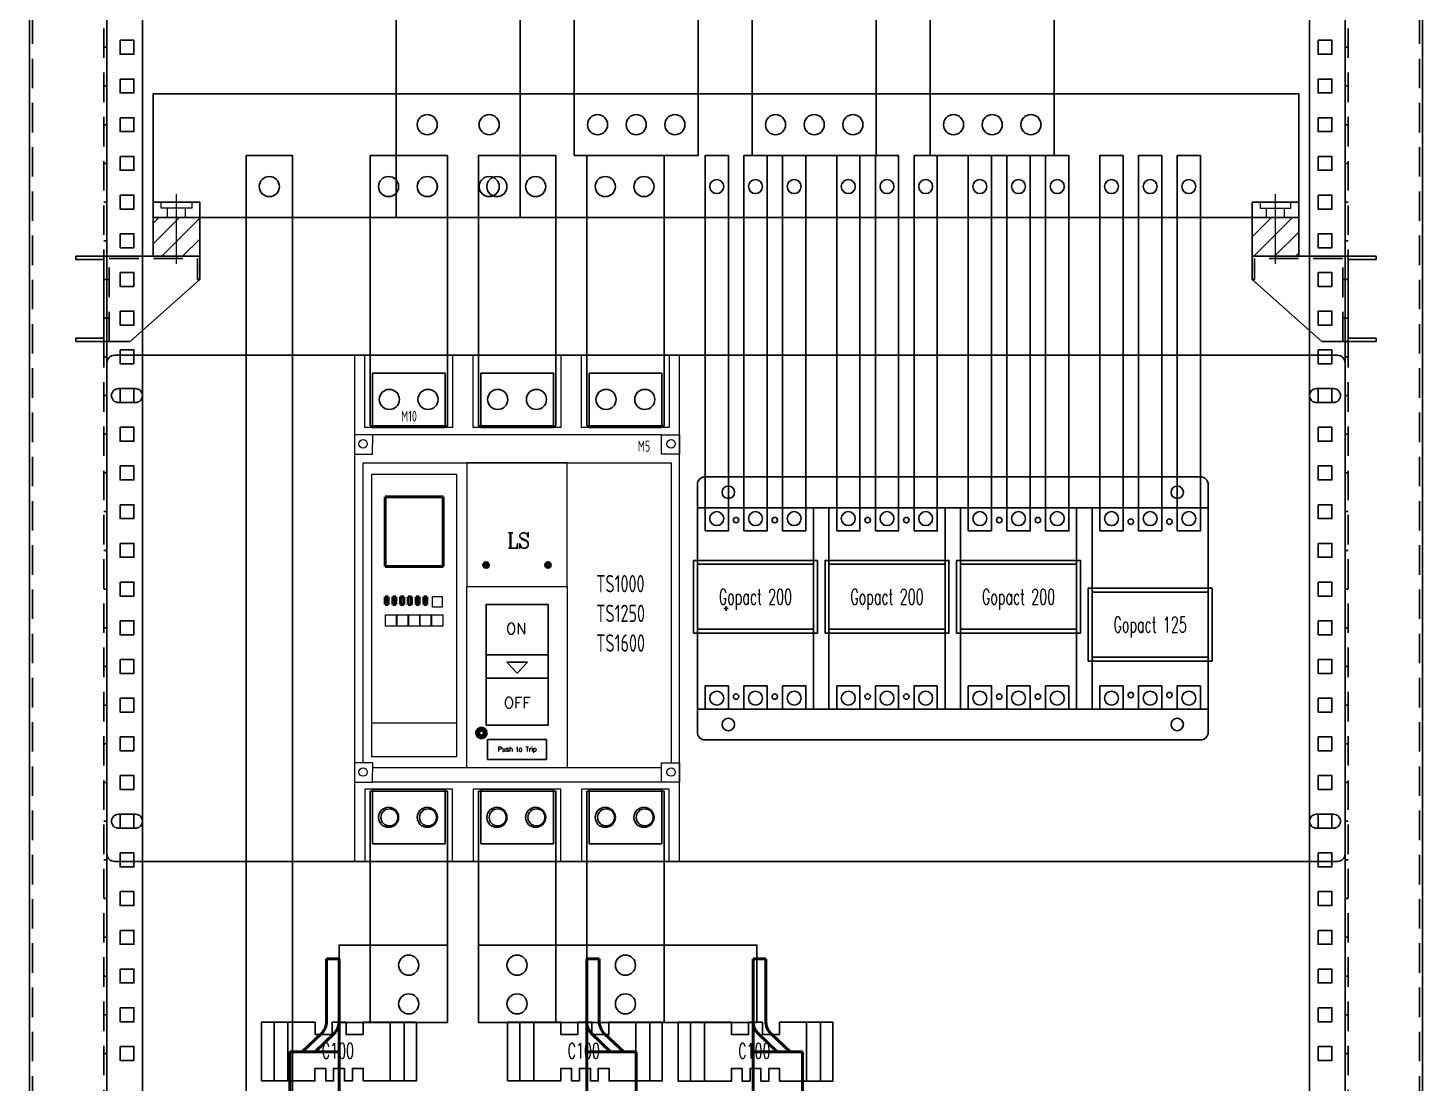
# Model space of a CAD drawing. Header units: millimetres. Extents: x 173893 to 258446, y -176540 to -123824.
# Drawn here: x 197554 to 198456, y -140636 to -139954 of the extents above; entities that cross this region are included whole.
import ezdxf
from ezdxf.enums import TextEntityAlignment as Align

# ---------------------------------------------------------------- set-up
doc = ezdxf.new("R2010")
doc.units = ezdxf.units.MM
doc.header["$LTSCALE"] = 3
doc.linetypes.add('CENTER', pattern=[50.8, 31.75, -6.35, 6.35, -6.35])
doc.linetypes.add('HIDDEN', pattern=[9.525, 6.35, -3.175])
for name, color, linetype in [('@.DM. NÉT CHÍNH', 7, 'Continuous'), ('@.HIDDEN', 8, 'HIDDEN'), ('@.VISIBLE', 7, 'Continuous'), ('EQUIPMENT', 4, 'Continuous'), ('Text', 7, 'Continuous')]:
    doc.layers.add(name, color=color, linetype=linetype)
for name, color, linetype, lineweight in [('AM_5', 255, 'Continuous', 15), ('Center', 10, 'CENTER', 9), ('Duonggapra', 2, 'HIDDEN', 13), ('Hatch', 8, 'Continuous', 13), ('hw_Continuous', 3, 'Continuous', 13), ('hw_Text', 7, 'Continuous', 13), ('Visible (ISO)', 7, 'Continuous', 50)]:
    doc.layers.add(name, color=color, linetype=linetype, lineweight=lineweight)
doc.styles.add('Ann_w01', font='romans.shx', dxfattribs={"width": 0.6, "bigfont": 'chineset.shx'})
doc.styles.add('HW_Standard', font='complex.shx', dxfattribs={"width": 0.9})
doc.styles.add('WD_IEC', font='isocp2.shx')

# ---------------------------------------------------------------- blocks, each defined once
blk = doc.blocks.new('Oval 20x9')
at = {"layer": '@.VISIBLE', "color": 2}
blk.add_lwpolyline([(-5.5, -4.5), (5.5, -4.5, 0.414214), (10, 0), (10, 0, 0.414214), (5.5, 4.5), (-5.5, 4.5, 0.414214), (-10, 0), (-10, 0, 0.414214)], format="xyb", close=True, dxfattribs=at)
blk = doc.blocks.new('Cos 300-2')
at = {"layer": 'Visible (ISO)'}
for p, q in [((198.88, 151.34), (230.78, 151.34)), ((198.88, 104.34), (198.88, 151.34)), ((230.78, 104.34), (230.78, 151.34)), ((214.3, 104.34), (198.88, 104.34)), ((198.88, 89.34), (198.88, 104.34)), ((214.3, 104.34), (202.08, 92.45)), ((222.76, 104.34), (210.48, 92.66)), ((222.33, 104.34), (214.3, 104.34)), ((222.76, 104.34), (222.33, 104.34)), ((230.78, 104.34), (222.76, 104.34)), ((198.88, 85.1), (198.88, 55.59)), ((206.98, 55.59), (206.98, 84.51)), ((198.88, 44.34), (198.88, 55.59)), ((206.98, 55.59), (206.98, 44.34)), ((198.88, 44.34), (206.98, 44.34))]:
    blk.add_line(p, q, dxfattribs=at)
blk.add_arc((218.23, 84.51), 11.25, 169.33083, 180, dxfattribs=at)
for points, knots in [([(199.05, 86.88), (199.23, 87.78), (199.53, 88.65), (200.29, 90.21), (200.74, 90.9), (201.24, 91.53)], [0, 0, 0, 0, 0.2756392, 0.2756392, 0.5298465, 0.5298465, 0.5298465, 0.5298465]), ([(207.17, 86.59), (207.33, 87.44), (207.59, 88.25), (208.31, 89.91), (208.8, 90.71), (209.36, 91.43)], [0, 0, 0, 0, 0.2576484, 0.2576484, 0.5551691, 0.5551691, 0.5551691, 0.5551691]), ([(210.48, 92.66), (210.43, 92.62), (210.38, 92.57), (209.98, 92.17), (209.66, 91.81), (209.36, 91.43)], [-2.7849509, -2.7849509, -2.7849509, -2.7849509, -2.7426875, -2.7426875, -2.4435482, -2.4435482, -2.4435482, -2.4435482]), ([(198.88, 89.34), (198.88, 89.33), (198.88, 89.24), (198.88, 88.88), (198.88, 88.61), (198.88, 88.26), (198.88, 88.02), (198.88, 87.74), (198.88, 87.14), (198.88, 86.83), (198.88, 86.26), (198.88, 86), (198.88, 85.77), (198.88, 85.57), (198.88, 85.39), (198.88, 85.18), (198.88, 85.14), (198.88, 85.1)], [0, 0, 0, 0, 0.476516, 0.476516, 0.973867, 0.973867, 0.973867, 1.321851, 1.321851, 1.66983, 1.66983, 1.96857, 1.96857, 1.96857, 2.209744, 2.209744, 2.275716, 2.275716, 2.275716, 2.275716]), ([(198.88, 85.1), (198.88, 85.1), (198.88, 85.1), (198.88, 85.1), (198.88, 85.1), (198.88, 85.14), (198.88, 85.18), (198.88, 85.44), (198.88, 85.69), (198.88, 86.32), (198.88, 86.71), (198.88, 88.38), (198.88, 89.31), (198.88, 89.34)], [0, 0, 0, 0, 0.00007, 0.00007, 0.000429, 0.000429, 0.061634, 0.061634, 0.388125, 0.388125, 0.823361, 0.823361, 2.271476, 2.271476, 2.271476, 2.271476])]:
    blk.add_open_spline(points, degree=3, knots=knots, dxfattribs=at)
for points in [[(201.24, 91.53), (201.5, 91.85), (201.78, 92.16), (202.08, 92.45)], [(198.88, 85.1), (198.88, 85.7), (198.94, 86.29), (199.05, 86.88)]]:
    blk.add_open_spline(points, degree=3, dxfattribs=at)
blk = doc.blocks.new('A$C4453ce7a')
at = {"layer": 'EQUIPMENT', "color": 1}
for p, q in [((8, 38), (8, 0)), ((17, 38), (17, 0)), ((83, 38), (83, 0)), ((92, 38), (92, 0))]:
    blk.add_line(p, q, dxfattribs=at)
at = {"layer": 'EQUIPMENT', "color": 2}
blk.add_lwpolyline([(0, 0), (34.4, 0), (34.4, 8), (41.35, 8), (41.35, 0), (46.5, 0), (46.5, 8), (53.5, 8), (53.5, 0), (58.65, 0), (58.65, 8), (65.6, 8), (65.6, 0), (100, 0), (100, 38), (65.5, 38), (65.5, 30), (54.5, 30), (54.5, 38), (45.5, 38), (45.5, 30), (34.5, 30), (34.5, 38), (0, 38)], close=True, dxfattribs=at)
blk = doc.blocks.new('*U3043')
blk.add_blockref('A$C4453ce7a', (0, 0))
at = {"layer": 'Text', "lineweight": 0, "ltscale": 5, "insert": (38.84, 24.45), "char_height": 10, "attachment_point": 1, "style": 'Ann_w01'}
blk.add_mtext_dynamic_manual_height_columns('C100', width=103.6037, gutter_width=2.5, heights=[0], dxfattribs=at)
blk = doc.blocks.new('DFGEQT')
at = {"layer": '@.VISIBLE'}
for p, q in [((198161.48, -140263.9), (198161.48, -140278.9)), ((198176.48, -140278.9), (198176.48, -140263.9)), ((198186.48, -140263.9), (198186.48, -140278.9)), ((198201.48, -140278.9), (198201.48, -140263.9)), ((198211.48, -140263.9), (198211.48, -140278.9)), ((198226.48, -140278.9), (198226.48, -140263.9)), ((198161.48, -140278.9), (198176.48, -140278.9)), ((198186.48, -140278.9), (198201.48, -140278.9)), ((198211.48, -140278.9), (198226.48, -140278.9)), ((198231.48, -140300.4), (198156.48, -140300.4)), ((198156.48, -140342.4), (198231.48, -140342.4)), ((198161.48, -140378.9), (198176.48, -140378.9)), ((198161.48, -140393.9), (198161.48, -140378.9)), ((198176.48, -140378.9), (198176.48, -140393.9)), ((198186.48, -140378.9), (198201.48, -140378.9)), ((198186.48, -140393.9), (198186.48, -140378.9)), ((198201.48, -140378.9), (198201.48, -140393.9)), ((198211.48, -140378.9), (198226.48, -140378.9)), ((198211.48, -140393.9), (198211.48, -140378.9)), ((198226.48, -140378.9), (198226.48, -140393.9))]:
    blk.add_line(p, q, dxfattribs=at)
blk.add_lwpolyline([(198156.48, -140393.9), (198231.48, -140393.9), (198231.48, -140263.9), (198156.48, -140263.9)], close=True, dxfattribs=at)
at = {"layer": '@.VISIBLE', "color": 1}
blk.add_lwpolyline([(198153.98, -140344.9), (198233.98, -140344.9), (198233.98, -140297.9), (198153.98, -140297.9)], close=True, dxfattribs=at)
blk.add_circle((198168.98, -140270.9), 4.5, dxfattribs=at)
at = {"layer": '@.VISIBLE', "color": 2}
blk.add_circle((198193.98, -140270.9), 4.5, dxfattribs=at)
at = {"layer": '@.VISIBLE', "color": 4}
blk.add_circle((198218.98, -140270.9), 4.5, dxfattribs=at)
at = {"layer": '@.VISIBLE'}
for centre, radius in [((198181.48, -140271.9), 1.75), ((198206.48, -140271.9), 1.75), ((198168.98, -140386.9), 4.5), ((198181.48, -140385.9), 1.75), ((198193.98, -140386.9), 4.5), ((198206.48, -140385.9), 1.75), ((198218.98, -140386.9), 4.5)]:
    blk.add_circle(centre, radius, dxfattribs=at)
at = {"layer": '@.VISIBLE', "color": 115, "style": 'Ann_w01', "width": 0.6}
blk.add_text('Gopact 200', height=10, dxfattribs=at).set_placement((198193.98, -140321.4), align=Align.MIDDLE_CENTER)

msp = doc.modelspace()

# ---------------------------------------------------------------- hatches: boundary and pattern name
at = {"layer": 'Hatch'}
h = msp.add_hatch(dxfattribs=at)
h.set_pattern_fill('ANSI31', color=1, scale=3, style=0)
h.set_pattern_definition([(45, (214137.1985, 107574.086), (-6.7351921, 6.7351921), [])])
h.paths.add_polyline_path([(197649.97, -140101.4), (197664.97, -140101.4), (197664.97, -140076.4), (197649.97, -140076.4)])
h.paths.add_polyline_path([(197634.97, -140101.4), (197649.97, -140101.4), (197649.97, -140076.4), (197634.97, -140076.4)])
h = msp.add_hatch(dxfattribs=at)
h.set_pattern_fill('ANSI31', color=1, scale=3, style=0)
h.set_pattern_definition([(45, (16487.23, 247675.487), (-6.7351921, 6.7351921), [])])
h.paths.add_polyline_path([(198359.97, -140101.4), (198344.97, -140101.4), (198344.97, -140076.4), (198359.97, -140076.4)])
h.paths.add_polyline_path([(198374.97, -140101.4), (198359.97, -140101.4), (198359.97, -140076.4), (198374.97, -140076.4)])

# ---------------------------------------------------------------- linework, layer by layer
at = {"color": 1}
for p, q in [((197664.97, -140076.4), (197634.97, -140076.4)), ((198344.97, -140076.4), (198374.97, -140076.4))]:
    msp.add_line(p, q, dxfattribs=at)
for p, q in [((197649.97, -140101.4), (197649.97, -140102.9)), ((198359.97, -140101.4), (198359.97, -140102.9)), ((197604.97, -140116.4), (197606.47, -140116.4)), ((197619.97, -140156.4), (197664.97, -140116.4)), ((197663.47, -140116.4), (197664.97, -140116.4)), ((198389.97, -140156.4), (198344.97, -140116.4)), ((198346.47, -140116.4), (198344.97, -140116.4)), ((198404.97, -140116.4), (198403.47, -140116.4)), ((197604.97, -140141.4), (197606.47, -140141.4)), ((198404.97, -140141.4), (198403.47, -140141.4)), ((197604.97, -140156.4), (197619.97, -140156.4)), ((198404.97, -140156.4), (198389.97, -140156.4))]:
    msp.add_line(p, q)
at = {"linetype": 'Continuous', "lineweight": 50}
for p, q in [((197784.73, -140301.9), (197784.73, -140256.9)), ((197784.73, -140256.9), (197822.23, -140256.9)), ((197822.23, -140256.9), (197822.23, -140301.9)), ((197822.23, -140301.9), (197784.73, -140301.9)), ((197784.73, -140326.4), (197784.73, -140321.4)), ((197784.73, -140321.4), (197786.73, -140321.4)), ((197786.73, -140321.4), (197786.73, -140326.4)), ((197789.73, -140326.4), (197789.73, -140321.4)), ((197789.73, -140321.4), (197791.73, -140321.4)), ((197791.73, -140321.4), (197791.73, -140326.4)), ((197794.73, -140326.4), (197794.73, -140321.4)), ((197794.73, -140321.4), (197796.73, -140321.4)), ((197796.73, -140321.4), (197796.73, -140326.4)), ((197799.73, -140326.4), (197799.73, -140321.4)), ((197799.73, -140321.4), (197801.73, -140321.4)), ((197801.73, -140321.4), (197801.73, -140326.4)), ((197804.73, -140326.4), (197804.73, -140321.4)), ((197804.73, -140321.4), (197806.73, -140321.4)), ((197806.73, -140321.4), (197806.73, -140326.4)), ((197809.73, -140326.4), (197809.73, -140321.4)), ((197809.73, -140321.4), (197811.73, -140321.4)), ((197811.73, -140321.4), (197811.73, -140326.4)), ((197786.73, -140326.4), (197784.73, -140326.4)), ((197791.73, -140326.4), (197789.73, -140326.4)), ((197796.73, -140326.4), (197794.73, -140326.4)), ((197801.73, -140326.4), (197799.73, -140326.4)), ((197806.73, -140326.4), (197804.73, -140326.4)), ((197811.73, -140326.4), (197809.73, -140326.4)), ((197843.82, -140409.37), (197843.82, -140409.39))]:
    msp.add_line(p, q, dxfattribs=at)
for points in [[(197791.97, -140076.4), (197871.97, -140076.4), (197871.97, -139803.4), (197791.97, -139803.4)], [(197849.98, -140404.33), (197889.98, -140404.33), (197889.98, -140326.49), (197849.98, -140326.49)], [(197849.98, -140373.99), (197889.98, -140373.99), (197889.98, -140358.99), (197849.98, -140358.99)], [(197863.34, -140363.75), (197869.98, -140370.66), (197876.62, -140363.75)], [(197850.98, -140426.62), (197888.98, -140426.62), (197888.98, -140413.62), (197850.98, -140413.62)]]:
    msp.add_lwpolyline(points, close=True)
at = {"color": 1}
for points in [[(197664.97, -140066.4), (197634.97, -140066.4), (197634.97, -140101.4), (197664.97, -140101.4)], [(198344.97, -140066.4), (198374.97, -140066.4), (198374.97, -140101.4), (198344.97, -140101.4)], [(197776.48, -140176.9), (197823.48, -140176.9), (197823.48, -140212.1), (197776.48, -140212.1)], [(197846.48, -140176.9), (197893.48, -140176.9), (197893.48, -140212.1), (197846.48, -140212.1)], [(197916.48, -140176.9), (197963.48, -140176.9), (197963.48, -140212.1), (197916.48, -140212.1)], [(197776.48, -140480.9), (197823.48, -140480.9), (197823.48, -140445.7), (197776.48, -140445.7)], [(197846.48, -140480.9), (197893.48, -140480.9), (197893.48, -140445.7), (197846.48, -140445.7)], [(197916.48, -140480.9), (197963.48, -140480.9), (197963.48, -140445.7), (197916.48, -140445.7)]]:
    msp.add_lwpolyline(points, close=True, dxfattribs=at)
for points in [[(197604.97, -140156.4), (197604.97, -140101.4), (197664.97, -140101.4), (197664.97, -140116.4)], [(198404.97, -140156.4), (198404.97, -140101.4), (198344.97, -140101.4), (198344.97, -140116.4)]]:
    msp.add_lwpolyline(points)
at = {"linetype": 'HIDDEN'}
for points in [[(197606.47, -140156.4), (197606.47, -140102.9), (197663.47, -140102.9), (197663.47, -140116.4)], [(198403.47, -140156.4), (198403.47, -140102.9), (198346.47, -140102.9), (198346.47, -140116.4)]]:
    msp.add_lwpolyline(points, dxfattribs=at)
at = {"color": 1}
for centre, radius in [((197921.97, -140016.4), 6.5), ((197946.97, -140016.4), 6.5), ((197971.97, -140016.4), 6.5), ((197786.98, -140056.4), 6.5), ((197811.98, -140056.4), 6.5), ((197787.48, -140193.9), 6.5), ((197812.48, -140193.9), 6.5), ((197787.48, -140463.9), 5.5), ((197812.48, -140463.9), 5.5), ((197857.48, -140463.9), 5.5), ((197882.48, -140463.9), 5.5), ((197927.48, -140463.9), 5.5), ((197952.48, -140463.9), 5.5)]:
    msp.add_circle(centre, radius, dxfattribs=at)
at = {"linetype": 'Continuous', "lineweight": 50}
for centre, radius in [((197849.98, -140300.9), 1.6), ((197849.98, -140300.9), 1.3), ((197889.98, -140300.9), 1.6), ((197889.98, -140300.9), 1.3)]:
    msp.add_circle(centre, radius, dxfattribs=at)
for points, start_tangent, end_tangent in [([(197846.98, -140406.25), (197845.75, -140406.5), (197845.21, -140406.79), (197844.74, -140407.17), (197844.36, -140407.64), (197844.07, -140408.17), (197843.82, -140409.39)], (-1, -0.000252), (-0.000012, -1)), ([(197843.82, -140409.39), (197844.07, -140410.61), (197844.36, -140411.15), (197844.74, -140411.61), (197845.21, -140411.99), (197845.75, -140412.28), (197846.98, -140412.53)], (-0.000012, -1), (0.999999, 0.001535)), ([(197845.18, -140409.39), (197845.31, -140408.71), (197845.7, -140408.13), (197846.29, -140407.74), (197846.98, -140407.6), (197847.67, -140407.74), (197848.25, -140408.13), (197848.64, -140408.71), (197848.78, -140409.39)], (0, 1), (0, -1)), ([(197848.78, -140409.39), (197848.64, -140410.08), (197848.25, -140410.66), (197847.67, -140411.04), (197846.98, -140411.18), (197846.29, -140411.04), (197845.7, -140410.66), (197845.31, -140410.08), (197845.18, -140409.39)], (0, -1), (0, 1)), ([(197850.14, -140409.39), (197849.89, -140408.17), (197849.6, -140407.64), (197849.21, -140407.17), (197848.75, -140406.79), (197848.21, -140406.5), (197846.98, -140406.25)], (-0.000009, 1), (-1, -0.000252)), ([(197846.98, -140412.53), (197848.21, -140412.28), (197848.75, -140411.99), (197849.21, -140411.61), (197849.6, -140411.15), (197849.89, -140410.61), (197850.14, -140409.39)], (0.999999, 0.001535), (-0.000009, 1))]:
    msp.add_spline(points, degree=3, dxfattribs=dict(at, start_tangent=start_tangent, end_tangent=end_tangent))
at = {"layer": '@.DM. NÉT CHÍNH', "color": 1}
for p, q in [((197602.97, -139966.4), (197604.97, -139966.4)), ((198406.97, -139966.4), (198404.97, -139966.4)), ((197602.97, -139991.4), (197604.97, -139991.4)), ((198406.97, -139991.4), (198404.97, -139991.4)), ((197602.97, -140016.4), (197604.97, -140016.4)), ((198406.97, -140016.4), (198404.97, -140016.4)), ((197602.97, -140041.4), (197604.97, -140041.4)), ((198406.97, -140041.4), (198404.97, -140041.4)), ((197602.97, -140066.4), (197604.97, -140066.4)), ((198406.97, -140066.4), (198404.97, -140066.4)), ((197602.97, -140091.4), (197604.97, -140091.4)), ((198406.97, -140091.4), (198404.97, -140091.4)), ((197602.97, -140116.4), (197604.97, -140116.4)), ((197602.97, -140116.4), (197604.97, -140116.4)), ((198406.97, -140116.4), (198404.97, -140116.4)), ((198406.97, -140116.4), (198404.97, -140116.4)), ((197602.97, -140141.4), (197604.97, -140141.4)), ((197602.97, -140141.4), (197604.97, -140141.4)), ((198406.97, -140141.4), (198404.97, -140141.4)), ((198406.97, -140141.4), (198404.97, -140141.4)), ((197602.97, -140166.4), (197604.97, -140166.4)), ((198406.97, -140166.4), (198404.97, -140166.4)), ((197602.97, -140191.4), (197604.97, -140191.4)), ((198406.97, -140191.4), (198404.97, -140191.4)), ((197602.97, -140216.4), (197604.97, -140216.4)), ((198406.97, -140216.4), (198404.97, -140216.4)), ((197602.97, -140241.4), (197604.97, -140241.4)), ((198406.97, -140241.4), (198404.97, -140241.4)), ((197602.97, -140266.4), (197604.97, -140266.4)), ((198406.97, -140266.4), (198404.97, -140266.4)), ((197602.97, -140291.4), (197604.97, -140291.4)), ((198406.97, -140291.4), (198404.97, -140291.4)), ((197602.97, -140316.4), (197604.97, -140316.4)), ((198406.97, -140316.4), (198404.97, -140316.4)), ((197602.97, -140341.4), (197604.97, -140341.4)), ((198406.97, -140341.4), (198404.97, -140341.4)), ((197602.97, -140366.4), (197604.97, -140366.4)), ((198406.97, -140366.4), (198404.97, -140366.4)), ((197602.97, -140391.4), (197604.97, -140391.4)), ((198406.97, -140391.4), (198404.97, -140391.4)), ((197602.97, -140416.4), (197604.97, -140416.4)), ((198406.97, -140416.4), (198404.97, -140416.4)), ((197602.97, -140441.4), (197604.97, -140441.4)), ((198406.97, -140441.4), (198404.97, -140441.4)), ((197602.97, -140466.4), (197604.97, -140466.4)), ((198406.97, -140466.4), (198404.97, -140466.4)), ((197602.97, -140491.4), (197604.97, -140491.4)), ((198406.97, -140491.4), (198404.97, -140491.4)), ((197602.97, -140516.4), (197604.97, -140516.4)), ((198406.97, -140516.4), (198404.97, -140516.4)), ((197602.97, -140541.4), (197604.97, -140541.4)), ((198406.97, -140541.4), (198404.97, -140541.4)), ((197602.97, -140566.4), (197604.97, -140566.4)), ((198406.97, -140566.4), (198404.97, -140566.4)), ((197602.97, -140591.4), (197604.97, -140591.4)), ((198406.97, -140591.4), (198404.97, -140591.4)), ((197602.97, -140616.4), (197604.97, -140616.4)), ((198406.97, -140616.4), (198404.97, -140616.4))]:
    msp.add_line(p, q, dxfattribs=at)
at = {"layer": '@.DM. NÉT CHÍNH'}
for points in [[(197504.97, -139066.4), (197504.97, -141166.4), (197554.97, -141166.4), (197554.97, -139066.4)], [(197604.97, -139066.4), (197604.97, -141166.4), (197554.97, -141166.4), (197554.97, -139066.4)], [(198404.97, -139066.4), (198404.97, -141166.4), (198454.97, -141166.4), (198454.97, -139066.4)], [(198504.97, -139066.4), (198504.97, -141166.4), (198454.97, -141166.4), (198454.97, -139066.4)]]:
    msp.add_lwpolyline(points, close=True, dxfattribs=at)
at = {"layer": '@.DM. NÉT CHÍNH', "linetype": 'HIDDEN'}
for points in [[(197602.97, -139068.4), (197602.97, -141164.4), (197556.97, -141164.4), (197556.97, -139068.4)], [(198406.97, -139068.4), (198406.97, -141164.4), (198452.97, -141164.4), (198452.97, -139068.4)]]:
    msp.add_lwpolyline(points, close=True, dxfattribs=at)
at = {"layer": '@.DM. NÉT CHÍNH', "color": 1}
for points in [[(197584.97, -140156.4), (197604.97, -140156.4), (197604.97, -140101.4), (197584.97, -140101.4), (197584.97, -140103.4), (197602.97, -140103.4), (197602.97, -140154.4), (197584.97, -140154.4)], [(198424.97, -140156.4), (198404.97, -140156.4), (198404.97, -140101.4), (198424.97, -140101.4), (198424.97, -140103.4), (198406.97, -140103.4), (198406.97, -140154.4), (198424.97, -140154.4)]]:
    msp.add_lwpolyline(points, close=True, dxfattribs=at)
at = {"layer": '@.DM. NÉT CHÍNH', "color": 6, "linetype": 'Continuous'}
msp.add_circle((197709.93, -140056.4), 6.5, dxfattribs=at)
at = {"layer": '@.HIDDEN', "linetype": 'HIDDEN'}
for p, q in [((198003.47, -140328.9), (198006.47, -140328.9)), ((198004.97, -140327.4), (198004.97, -140330.4))]:
    msp.add_line(p, q, dxfattribs=at)
at = {"layer": '@.VISIBLE', "color": 151}
for p, q in [((197627.97, -141066.4), (197627.97, -139166.4)), ((198381.97, -141066.4), (198381.97, -139166.4))]:
    msp.add_line(p, q, dxfattribs=at)
at = {"layer": '@.VISIBLE'}
for p, q in [((197632.97, -140165.4), (198376.97, -140165.4)), ((198316.48, -140263.9), (197986.48, -140263.9)), ((197991.48, -140263.9), (197991.48, -140278.9)), ((198006.48, -140278.9), (198006.48, -140263.9)), ((198016.48, -140263.9), (198016.48, -140278.9)), ((198031.48, -140278.9), (198031.48, -140263.9)), ((198041.48, -140263.9), (198041.48, -140278.9)), ((198056.48, -140278.9), (198056.48, -140263.9)), ((198076.48, -140263.9), (198076.48, -140278.9)), ((198091.48, -140278.9), (198091.48, -140263.9)), ((198101.48, -140263.9), (198101.48, -140278.9)), ((198116.48, -140278.9), (198116.48, -140263.9)), ((198126.48, -140263.9), (198126.48, -140278.9)), ((198141.48, -140278.9), (198141.48, -140263.9)), ((198246.48, -140263.9), (198246.48, -140278.9)), ((198261.48, -140278.9), (198261.48, -140263.9)), ((198271.48, -140263.9), (198271.48, -140278.9)), ((198286.48, -140278.9), (198286.48, -140263.9)), ((198296.48, -140263.9), (198296.48, -140278.9)), ((198311.48, -140278.9), (198311.48, -140263.9)), ((197991.48, -140278.9), (198006.48, -140278.9)), ((198016.48, -140278.9), (198031.48, -140278.9)), ((198041.48, -140278.9), (198056.48, -140278.9)), ((198076.48, -140278.9), (198091.48, -140278.9)), ((198101.48, -140278.9), (198116.48, -140278.9)), ((198126.48, -140278.9), (198141.48, -140278.9)), ((198246.48, -140278.9), (198261.48, -140278.9)), ((198271.48, -140278.9), (198286.48, -140278.9)), ((198296.48, -140278.9), (198311.48, -140278.9)), ((198061.48, -140300.4), (197986.48, -140300.4)), ((198146.48, -140300.4), (198071.48, -140300.4)), ((198316.48, -140318.4), (198241.48, -140318.4)), ((197986.48, -140342.4), (198061.48, -140342.4)), ((198071.48, -140342.4), (198146.48, -140342.4)), ((198241.48, -140360.4), (198316.48, -140360.4)), ((197991.48, -140378.9), (198006.48, -140378.9)), ((197991.48, -140393.9), (197991.48, -140378.9)), ((198006.48, -140378.9), (198006.48, -140393.9)), ((198016.48, -140378.9), (198031.48, -140378.9)), ((198016.48, -140393.9), (198016.48, -140378.9)), ((198031.48, -140378.9), (198031.48, -140393.9)), ((198041.48, -140378.9), (198056.48, -140378.9)), ((198041.48, -140393.9), (198041.48, -140378.9)), ((198056.48, -140378.9), (198056.48, -140393.9)), ((198076.48, -140378.9), (198091.48, -140378.9)), ((198076.48, -140393.9), (198076.48, -140378.9)), ((198091.48, -140378.9), (198091.48, -140393.9)), ((198101.48, -140378.9), (198116.48, -140378.9)), ((198101.48, -140393.9), (198101.48, -140378.9)), ((198116.48, -140378.9), (198116.48, -140393.9)), ((198126.48, -140378.9), (198141.48, -140378.9)), ((198126.48, -140393.9), (198126.48, -140378.9)), ((198141.48, -140378.9), (198141.48, -140393.9)), ((198246.48, -140378.9), (198261.48, -140378.9)), ((198246.48, -140393.9), (198246.48, -140378.9)), ((198261.48, -140378.9), (198261.48, -140393.9)), ((198271.48, -140378.9), (198286.48, -140378.9)), ((198271.48, -140393.9), (198271.48, -140378.9)), ((198286.48, -140378.9), (198286.48, -140393.9)), ((198296.48, -140378.9), (198311.48, -140378.9)), ((198296.48, -140393.9), (198296.48, -140378.9)), ((198311.48, -140378.9), (198311.48, -140393.9)), ((198316.48, -140393.9), (197986.48, -140393.9)), ((197632.97, -140492.4), (198376.97, -140492.4))]:
    msp.add_line(p, q, dxfattribs=at)
at = {"layer": '@.VISIBLE', "color": 1}
for points in [[(197906.97, -140036.4), (197986.97, -140036.4), (197986.97, -139803.4), (197906.97, -139803.4)], [(197634.97, -140076.4), (198374.97, -140076.4), (198374.97, -139996.4), (197634.97, -139996.4)], [(197694.93, -140036.4), (197694.93, -140676.4), (197724.93, -140676.4), (197724.93, -140036.4)], [(197774.98, -140210.9), (197824.98, -140210.9), (197824.98, -140036.4), (197774.98, -140036.4)], [(197991.48, -140278.9), (198006.48, -140278.9), (198006.48, -140036.4), (197991.48, -140036.4)], [(198076.48, -140278.9), (198091.48, -140278.9), (198091.48, -140036.4), (198076.48, -140036.4)], [(198161.48, -140278.9), (198176.48, -140278.9), (198176.48, -140036.4), (198161.48, -140036.4)], [(198246.48, -140278.9), (198261.48, -140278.9), (198261.48, -140036.4), (198246.48, -140036.4)], [(197983.98, -140344.9), (198063.98, -140344.9), (198063.98, -140297.9), (197983.98, -140297.9)], [(198068.98, -140344.9), (198148.98, -140344.9), (198148.98, -140297.9), (198068.98, -140297.9)], [(198238.98, -140362.9), (198318.98, -140362.9), (198318.98, -140315.9), (198238.98, -140315.9)], [(197774.98, -140446.9), (197824.98, -140446.9), (197824.98, -140596.4), (197774.98, -140596.4)], [(197754.98, -140596.4), (197824.98, -140596.4), (197824.98, -140546.4), (197754.98, -140546.4)]]:
    msp.add_lwpolyline(points, close=True, dxfattribs=at)
at = {"layer": '@.VISIBLE', "color": 2}
for points in [[(198021.97, -140036.4), (198101.97, -140036.4), (198101.97, -139803.4), (198021.97, -139803.4)], [(197844.98, -140210.9), (197894.98, -140210.9), (197894.98, -140036.4), (197844.98, -140036.4)], [(198016.48, -140278.9), (198031.48, -140278.9), (198031.48, -140036.4), (198016.48, -140036.4)], [(198101.48, -140278.9), (198116.48, -140278.9), (198116.48, -140036.4), (198101.48, -140036.4)], [(198186.48, -140278.9), (198201.48, -140278.9), (198201.48, -140036.4), (198186.48, -140036.4)], [(198271.48, -140278.9), (198286.48, -140278.9), (198286.48, -140036.4), (198271.48, -140036.4)], [(197844.98, -140446.9), (197894.98, -140446.9), (197894.98, -140596.4), (197844.98, -140596.4)], [(197914.98, -140596.4), (197844.98, -140596.4), (197844.98, -140546.4), (197914.98, -140546.4)]]:
    msp.add_lwpolyline(points, close=True, dxfattribs=at)
at = {"layer": '@.VISIBLE', "color": 4}
for points in [[(198136.97, -140036.4), (198216.97, -140036.4), (198216.97, -139803.4), (198136.97, -139803.4)], [(197914.98, -140210.9), (197964.98, -140210.9), (197964.98, -140036.4), (197914.98, -140036.4)], [(198041.48, -140278.9), (198056.48, -140278.9), (198056.48, -140036.4), (198041.48, -140036.4)], [(198126.48, -140278.9), (198141.48, -140278.9), (198141.48, -140036.4), (198126.48, -140036.4)], [(198211.48, -140278.9), (198226.48, -140278.9), (198226.48, -140036.4), (198211.48, -140036.4)], [(198296.48, -140278.9), (198311.48, -140278.9), (198311.48, -140036.4), (198296.48, -140036.4)], [(197914.98, -140446.9), (197964.98, -140446.9), (197964.98, -140596.4), (197914.98, -140596.4)], [(197914.98, -140596.4), (198024.98, -140596.4), (198024.98, -140546.4), (197914.98, -140546.4)]]:
    msp.add_lwpolyline(points, close=True, dxfattribs=at)
at = {"layer": '@.VISIBLE', "color": 151}
for points in [[(197613.47, -139961.9), (197622.47, -139961.9), (197622.47, -139970.9), (197613.47, -139970.9)], [(198387.47, -139961.9), (198396.47, -139961.9), (198396.47, -139970.9), (198387.47, -139970.9)], [(197613.47, -139986.9), (197622.47, -139986.9), (197622.47, -139995.9), (197613.47, -139995.9)], [(198387.47, -139986.9), (198396.47, -139986.9), (198396.47, -139995.9), (198387.47, -139995.9)], [(197613.47, -140011.9), (197622.47, -140011.9), (197622.47, -140020.9), (197613.47, -140020.9)], [(198387.47, -140011.9), (198396.47, -140011.9), (198396.47, -140020.9), (198387.47, -140020.9)], [(197613.47, -140036.9), (197622.47, -140036.9), (197622.47, -140045.9), (197613.47, -140045.9)], [(198387.47, -140036.9), (198396.47, -140036.9), (198396.47, -140045.9), (198387.47, -140045.9)], [(197613.47, -140061.9), (197622.47, -140061.9), (197622.47, -140070.9), (197613.47, -140070.9)], [(198387.47, -140061.9), (198396.47, -140061.9), (198396.47, -140070.9), (198387.47, -140070.9)], [(197613.47, -140086.9), (197622.47, -140086.9), (197622.47, -140095.9), (197613.47, -140095.9)], [(198387.47, -140086.9), (198396.47, -140086.9), (198396.47, -140095.9), (198387.47, -140095.9)], [(197613.47, -140111.9), (197622.47, -140111.9), (197622.47, -140120.9), (197613.47, -140120.9)], [(198387.47, -140111.9), (198396.47, -140111.9), (198396.47, -140120.9), (198387.47, -140120.9)], [(197613.47, -140136.9), (197622.47, -140136.9), (197622.47, -140145.9), (197613.47, -140145.9)], [(198387.47, -140136.9), (198396.47, -140136.9), (198396.47, -140145.9), (198387.47, -140145.9)], [(197613.47, -140161.9), (197622.47, -140161.9), (197622.47, -140170.9), (197613.47, -140170.9)], [(198387.47, -140161.9), (198396.47, -140161.9), (198396.47, -140170.9), (198387.47, -140170.9)], [(197613.47, -140186.9), (197622.47, -140186.9), (197622.47, -140195.9), (197613.47, -140195.9)], [(198387.47, -140186.9), (198396.47, -140186.9), (198396.47, -140195.9), (198387.47, -140195.9)], [(197613.47, -140211.9), (197622.47, -140211.9), (197622.47, -140220.9), (197613.47, -140220.9)], [(198387.47, -140211.9), (198396.47, -140211.9), (198396.47, -140220.9), (198387.47, -140220.9)], [(197613.47, -140236.9), (197622.47, -140236.9), (197622.47, -140245.9), (197613.47, -140245.9)], [(198387.47, -140236.9), (198396.47, -140236.9), (198396.47, -140245.9), (198387.47, -140245.9)], [(197613.47, -140261.9), (197622.47, -140261.9), (197622.47, -140270.9), (197613.47, -140270.9)], [(198387.47, -140261.9), (198396.47, -140261.9), (198396.47, -140270.9), (198387.47, -140270.9)], [(197613.47, -140286.9), (197622.47, -140286.9), (197622.47, -140295.9), (197613.47, -140295.9)], [(198387.47, -140286.9), (198396.47, -140286.9), (198396.47, -140295.9), (198387.47, -140295.9)], [(197613.47, -140311.9), (197622.47, -140311.9), (197622.47, -140320.9), (197613.47, -140320.9)], [(198387.47, -140311.9), (198396.47, -140311.9), (198396.47, -140320.9), (198387.47, -140320.9)], [(197613.47, -140336.9), (197622.47, -140336.9), (197622.47, -140345.9), (197613.47, -140345.9)], [(198387.47, -140336.9), (198396.47, -140336.9), (198396.47, -140345.9), (198387.47, -140345.9)], [(197613.47, -140361.9), (197622.47, -140361.9), (197622.47, -140370.9), (197613.47, -140370.9)], [(198387.47, -140361.9), (198396.47, -140361.9), (198396.47, -140370.9), (198387.47, -140370.9)], [(197613.47, -140386.9), (197622.47, -140386.9), (197622.47, -140395.9), (197613.47, -140395.9)], [(198387.47, -140386.9), (198396.47, -140386.9), (198396.47, -140395.9), (198387.47, -140395.9)], [(197613.47, -140411.9), (197622.47, -140411.9), (197622.47, -140420.9), (197613.47, -140420.9)], [(198387.47, -140411.9), (198396.47, -140411.9), (198396.47, -140420.9), (198387.47, -140420.9)], [(197613.47, -140436.9), (197622.47, -140436.9), (197622.47, -140445.9), (197613.47, -140445.9)], [(198387.47, -140436.9), (198396.47, -140436.9), (198396.47, -140445.9), (198387.47, -140445.9)], [(197613.47, -140461.9), (197622.47, -140461.9), (197622.47, -140470.9), (197613.47, -140470.9)], [(198387.47, -140461.9), (198396.47, -140461.9), (198396.47, -140470.9), (198387.47, -140470.9)], [(197613.47, -140486.9), (197622.47, -140486.9), (197622.47, -140495.9), (197613.47, -140495.9)], [(198387.47, -140486.9), (198396.47, -140486.9), (198396.47, -140495.9), (198387.47, -140495.9)], [(197613.47, -140511.9), (197622.47, -140511.9), (197622.47, -140520.9), (197613.47, -140520.9)], [(198387.47, -140511.9), (198396.47, -140511.9), (198396.47, -140520.9), (198387.47, -140520.9)], [(197613.47, -140536.9), (197622.47, -140536.9), (197622.47, -140545.9), (197613.47, -140545.9)], [(198387.47, -140536.9), (198396.47, -140536.9), (198396.47, -140545.9), (198387.47, -140545.9)], [(197613.47, -140561.9), (197622.47, -140561.9), (197622.47, -140570.9), (197613.47, -140570.9)], [(198387.47, -140561.9), (198396.47, -140561.9), (198396.47, -140570.9), (198387.47, -140570.9)], [(197613.47, -140586.9), (197622.47, -140586.9), (197622.47, -140595.9), (197613.47, -140595.9)], [(198387.47, -140586.9), (198396.47, -140586.9), (198396.47, -140595.9), (198387.47, -140595.9)], [(197613.47, -140611.9), (197622.47, -140611.9), (197622.47, -140620.9), (197613.47, -140620.9)], [(198387.47, -140611.9), (198396.47, -140611.9), (198396.47, -140620.9), (198387.47, -140620.9)]]:
    msp.add_lwpolyline(points, close=True, dxfattribs=at)
at = {"layer": '@.VISIBLE'}
for points in [[(197632.97, -140165.4), (197609.97, -140165.4, 0.414214), (197604.97, -140170.4), (197604.97, -140487.4, 0.414214), (197609.97, -140492.4), (197632.97, -140492.4)], [(198376.97, -140492.4), (198399.97, -140492.4, 0.414214), (198404.97, -140487.4), (198404.97, -140170.4, 0.414214), (198399.97, -140165.4), (198376.97, -140165.4)]]:
    msp.add_lwpolyline(points, format="xyb", dxfattribs=at)
msp.add_lwpolyline([(198311.48, -140243.9), (197991.48, -140243.9, 0.414214), (197986.48, -140248.9), (197986.48, -140408.9, 0.414214), (197991.48, -140413.9), (198311.48, -140413.9, 0.414214), (198316.48, -140408.9), (198316.48, -140248.9, 0.414214)], format="xyb", close=True, dxfattribs=at)
for points in [[(197986.48, -140393.9), (198061.48, -140393.9), (198061.48, -140263.9), (197986.48, -140263.9)], [(198071.48, -140393.9), (198146.48, -140393.9), (198146.48, -140263.9), (198071.48, -140263.9)], [(198241.48, -140393.9), (198316.48, -140393.9), (198316.48, -140263.9), (198241.48, -140263.9)]]:
    msp.add_lwpolyline(points, close=True, dxfattribs=at)
at = {"layer": '@.VISIBLE', "color": 0}
for centre in [(197811.97, -140016.4), (197851.97, -140016.4), (197811.97, -140056.4), (197851.97, -140056.4)]:
    msp.add_circle(centre, 6.5, dxfattribs=at)
at = {"layer": '@.VISIBLE', "color": 2}
for centre, radius in [((198036.97, -140016.4), 6.5), ((198061.97, -140016.4), 6.5), ((198086.97, -140016.4), 6.5), ((197856.98, -140056.4), 6.5), ((197881.98, -140056.4), 6.5), ((198023.98, -140056.4), 4.5), ((198108.98, -140056.4), 4.5), ((198193.98, -140056.4), 4.5), ((198278.98, -140056.4), 4.5), ((197857.48, -140193.9), 6.5), ((197882.48, -140193.9), 6.5), ((198006.48, -140253.9), 4), ((198296.48, -140253.9), 4), ((198023.98, -140270.9), 4.5), ((198108.98, -140270.9), 4.5), ((198278.98, -140270.9), 4.5), ((198006.48, -140403.9), 4), ((198296.48, -140403.9), 4), ((197856.98, -140463.9), 6.5), ((197881.98, -140463.9), 6.5), ((197869.98, -140559.4), 6.5), ((197869.98, -140584.4), 6.5)]:
    msp.add_circle(centre, radius, dxfattribs=at)
at = {"layer": '@.VISIBLE', "color": 4}
for centre, radius in [((198151.97, -140016.4), 6.5), ((198176.97, -140016.4), 6.5), ((198201.97, -140016.4), 6.5), ((197926.98, -140056.4), 6.5), ((197951.98, -140056.4), 6.5), ((198048.98, -140056.4), 4.5), ((198133.98, -140056.4), 4.5), ((198218.98, -140056.4), 4.5), ((198303.98, -140056.4), 4.5), ((197927.48, -140193.9), 6.5), ((197952.48, -140193.9), 6.5), ((198048.98, -140270.9), 4.5), ((198133.98, -140270.9), 4.5), ((198303.98, -140270.9), 4.5), ((197926.98, -140463.9), 6.5), ((197951.98, -140463.9), 6.5), ((197939.98, -140559.4), 6.5), ((197939.98, -140584.4), 6.5)]:
    msp.add_circle(centre, radius, dxfattribs=at)
at = {"layer": '@.VISIBLE', "color": 1}
for centre, radius in [((197998.98, -140056.4), 4.5), ((198083.98, -140056.4), 4.5), ((198168.98, -140056.4), 4.5), ((198253.98, -140056.4), 4.5), ((197998.98, -140270.9), 4.5), ((198083.98, -140270.9), 4.5), ((198253.98, -140270.9), 4.5), ((197786.98, -140463.9), 6.5), ((197811.98, -140463.9), 6.5), ((197799.98, -140559.4), 6.5), ((197799.98, -140584.4), 6.5)]:
    msp.add_circle(centre, radius, dxfattribs=at)
at = {"layer": '@.VISIBLE'}
for centre, radius in [((198011.48, -140271.9), 1.75), ((198036.48, -140271.9), 1.75), ((198096.48, -140271.9), 1.75), ((198121.48, -140271.9), 1.75), ((198266.48, -140272.9), 1.75), ((198291.48, -140272.9), 1.75), ((197998.98, -140386.9), 4.5), ((198011.48, -140385.9), 1.75), ((198023.98, -140386.9), 4.5), ((198036.48, -140385.9), 1.75), ((198048.98, -140386.9), 4.5), ((198083.98, -140386.9), 4.5), ((198096.48, -140385.9), 1.75), ((198108.98, -140386.9), 4.5), ((198121.48, -140385.9), 1.75), ((198133.98, -140386.9), 4.5), ((198253.98, -140386.9), 4.5), ((198266.48, -140384.9), 1.75), ((198278.98, -140386.9), 4.5), ((198291.48, -140384.9), 1.75), ((198303.98, -140386.9), 4.5)]:
    msp.add_circle(centre, radius, dxfattribs=at)
at = {"layer": 'AM_5'}
for p, q in [((197963.25, -140216.7), (197776.7, -140216.7)), ((197963.31, -140441.2), (197776.65, -140441.2))]:
    msp.add_line(p, q, dxfattribs=at)
for points in [[(197764.98, -140492.4), (197974.98, -140492.4), (197974.98, -140165.4), (197764.98, -140165.4)], [(197771.71, -140165.4), (197828.24, -140165.4), (197828.24, -140212.1), (197771.71, -140212.1)], [(197841.71, -140165.4), (197898.24, -140165.4), (197898.24, -140212.1), (197841.71, -140212.1)], [(197911.71, -140165.4), (197968.24, -140165.4), (197968.24, -140212.1), (197911.71, -140212.1)], [(197776.7, -140216.7), (197765, -140216.7), (197764.94, -140229.2), (197776.65, -140229.2)], [(197963.25, -140216.7), (197974.96, -140216.7), (197975.01, -140229.2), (197963.31, -140229.2)], [(197776.18, -140242.1), (197830.78, -140242.1), (197830.78, -140424.9), (197776.18, -140424.9)], [(197815.38, -140321.15), (197821.58, -140321.15), (197821.58, -140328.15), (197815.38, -140328.15)], [(197784.98, -140333), (197821.98, -140333), (197821.98, -140340.3), (197784.98, -140340.3)], [(197784.98, -140333), (197791.88, -140333), (197791.88, -140340.3), (197784.98, -140340.3)], [(197792.48, -140333), (197799.38, -140333), (197799.38, -140340.3), (197792.48, -140340.3)], [(197799.98, -140333), (197806.88, -140333), (197806.88, -140340.3), (197799.98, -140340.3)], [(197807.48, -140333), (197814.38, -140333), (197814.38, -140340.3), (197807.48, -140340.3)], [(197814.98, -140333), (197821.98, -140333), (197821.98, -140340.3), (197814.98, -140340.3)], [(197776.18, -140402.9), (197830.78, -140402.9), (197830.78, -140424.9), (197776.18, -140424.9)], [(197771.71, -140492.4), (197828.24, -140492.4), (197828.24, -140445.7), (197771.71, -140445.7)], [(197841.71, -140492.4), (197898.24, -140492.4), (197898.24, -140445.7), (197841.71, -140445.7)], [(197911.71, -140492.4), (197968.24, -140492.4), (197968.24, -140445.7), (197911.71, -140445.7)]]:
    msp.add_lwpolyline(points, close=True, dxfattribs=at)
at = {"layer": 'Center', "color": 1, "ltscale": 0.5}
for p, q in [((197649.97, -140106.4), (197649.97, -140061.4)), ((198359.97, -140106.4), (198359.97, -140061.4))]:
    msp.add_line(p, q, dxfattribs=at)
at = {"layer": 'Duonggapra', "color": 1, "ltscale": 10}
for p, q in [((197644.22, -140076.4), (197644.22, -140070.4)), ((197655.72, -140076.4), (197655.72, -140070.4)), ((198354.22, -140076.4), (198354.22, -140070.4)), ((198365.72, -140076.4), (198365.72, -140070.4))]:
    msp.add_line(p, q, dxfattribs=at)
for points in [[(197659.97, -140066.4), (197659.97, -140070.4), (197639.97, -140070.4), (197639.97, -140066.4)], [(198349.97, -140066.4), (198349.97, -140070.4), (198369.97, -140070.4), (198369.97, -140066.4)]]:
    msp.add_lwpolyline(points, dxfattribs=at)
at = {"layer": 'hw_Continuous'}
for points in [[(197770.48, -140428.7), (197770.48, -140234.9), (197969.48, -140234.9), (197969.48, -140428.7)], [(197963.27, -140431.9), (197776.69, -140431.9)]]:
    msp.add_lwpolyline(points, dxfattribs=at)
for points in [[(197837.55, -140314.76), (197902.4, -140314.76), (197902.4, -140234.9), (197837.55, -140234.9)], [(197837.55, -140314.76), (197902.4, -140314.76), (197902.4, -140431.9), (197837.55, -140431.9)], [(197776.7, -140428.7), (197765, -140428.7), (197764.94, -140441.2), (197776.65, -140441.2)], [(197963.25, -140428.7), (197974.96, -140428.7), (197975.01, -140441.2), (197963.31, -140441.2)]]:
    msp.add_lwpolyline(points, close=True, dxfattribs=at)
for centre in [(197770.48, -140222.62), (197969.48, -140222.62), (197770.48, -140434.62), (197969.48, -140434.62)]:
    msp.add_circle(centre, 2.75, dxfattribs=at)

# ---------------------------------------------------------------- block references
at = {"rotation": 180}
msp.add_blockref('Cos 300-2', (197953.86, -140511.05), dxfattribs=at)
at = {"xscale": -1, "rotation": 180}
for p in [(197716.1, -140511.05), (197823.65, -140511.05)]:
    msp.add_blockref('Cos 300-2', p, dxfattribs=at)
for p in [(197704.98, -140634.14), (197863.82, -140634.14), (197974.03, -140634.23)]:
    msp.add_blockref('*U3043', p)
at = {"layer": '@.DM. NÉT CHÍNH', "linetype": 'Continuous'}
msp.add_blockref('DFGEQT', (0, 0), dxfattribs=at)
at = {"layer": '@.VISIBLE'}
for p in [(197617.97, -140191.4), (197617.97, -140466.4)]:
    msp.add_blockref('Oval 20x9', p, dxfattribs=at)
at = {"layer": '@.VISIBLE', "xscale": -1}
for p in [(198391.97, -140191.4), (198391.97, -140466.4)]:
    msp.add_blockref('Oval 20x9', p, dxfattribs=at)

# ---------------------------------------------------------------- texts
at = {"layer": '@.VISIBLE', "color": 115, "style": 'Ann_w01', "width": 0.6}
for s, p in [('Gopact 200', (198023.98, -140321.4)), ('Gopact 200', (198108.98, -140321.4)), ('Gopact 125', (198278.98, -140339.4))]:
    msp.add_text(s, height=10, dxfattribs=at).set_placement(p, align=Align.MIDDLE_CENTER)
at = {"layer": 'Defpoints', "color": 251, "style": 'WD_IEC', "width": 0.75}
for s, height, p in [('M10', 7, (197795.08, -140204.72)), ('M5', 7, (197947.98, -140224.1)), ('TS1000', 11.2, (197921.14, -140312.94)), ('TS1250', 11.2, (197921.14, -140332.11)), ('TS1600', 11.2, (197921.14, -140351.28))]:
    msp.add_text(s, height=height, dxfattribs=at).set_placement(p, align=Align.MIDDLE_LEFT)
at = {"layer": 'hw_Text', "color": 3, "style": 'HW_Standard'}
msp.add_text('ON', height=7, dxfattribs=at).set_placement((197869.47, -140342.04), align=Align.MIDDLE_CENTER)
at = {"layer": 'hw_Text', "color": 1, "style": 'HW_Standard'}
msp.add_text('OFF', height=7, dxfattribs=at).set_placement((197870.15, -140389.84), align=Align.MIDDLE_CENTER)
at = {"layer": 'hw_Text', "style": 'HW_Standard'}
msp.add_text('Push to Trip', height=3, dxfattribs=at).set_placement((197870.08, -140419.78), align=Align.MIDDLE_CENTER)
at = {"layer": 'hw_Text', "style": 'HW_Standard', "width": 0.9, "flags": 10}
msp.add_attdef('LS', text='LS', height=10, dxfattribs=at).set_placement((197871, -140285.02), align=Align.MIDDLE_CENTER)

doc.saveas('drawing.dxf')
